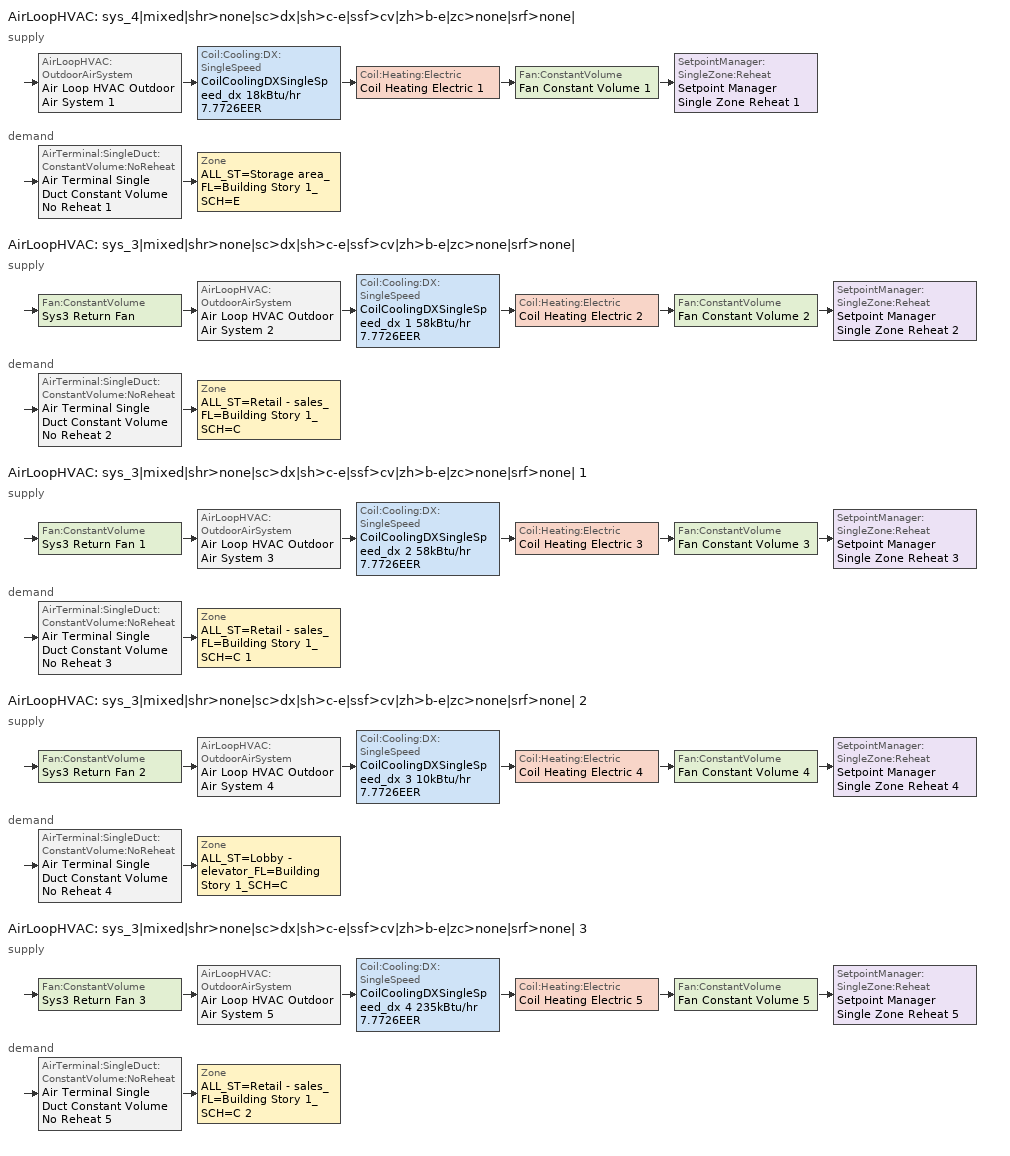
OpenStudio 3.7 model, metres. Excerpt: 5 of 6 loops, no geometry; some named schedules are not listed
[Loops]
AirLoopHVAC 'sys_4|mixed|shr>none|sc>dx|sh>c-e|ssf>cv|zh>b-e|zc>none|srf>none|'
 supply: AirLoopHVAC:OutdoorAirSystem 'Air Loop HVAC Outdoor Air System 1' > Coil:Cooling:DX:SingleSpeed 'CoilCoolingDXSingleSpeed_dx 18kBtu/hr 7.7726EER' > Coil:Heating:Electric 'Coil Heating Electric 1' > Fan:ConstantVolume 'Fan Constant Volume 1' > SetpointManager:SingleZone:Reheat 'Setpoint Manager Single Zone Reheat 1'
 demand: AirTerminal:SingleDuct:ConstantVolume:NoReheat 'Air Terminal Single Duct Constant Volume No Reheat 1' > Zone 'ALL_ST=Storage area_FL=Building Story 1_SCH=E'
AirLoopHVAC 'sys_3|mixed|shr>none|sc>dx|sh>c-e|ssf>cv|zh>b-e|zc>none|srf>none|'
 supply: Fan:ConstantVolume 'Sys3 Return Fan' > AirLoopHVAC:OutdoorAirSystem 'Air Loop HVAC Outdoor Air System 2' > Coil:Cooling:DX:SingleSpeed 'CoilCoolingDXSingleSpeed_dx 1 58kBtu/hr 7.7726EER' > Coil:Heating:Electric 'Coil Heating Electric 2' > Fan:ConstantVolume 'Fan Constant Volume 2' > SetpointManager:SingleZone:Reheat 'Setpoint Manager Single Zone Reheat 2'
 demand: AirTerminal:SingleDuct:ConstantVolume:NoReheat 'Air Terminal Single Duct Constant Volume No Reheat 2' > Zone 'ALL_ST=Retail - sales_FL=Building Story 1_SCH=C'
AirLoopHVAC 'sys_3|mixed|shr>none|sc>dx|sh>c-e|ssf>cv|zh>b-e|zc>none|srf>none| 1'
 supply: Fan:ConstantVolume 'Sys3 Return Fan 1' > AirLoopHVAC:OutdoorAirSystem 'Air Loop HVAC Outdoor Air System 3' > Coil:Cooling:DX:SingleSpeed 'CoilCoolingDXSingleSpeed_dx 2 58kBtu/hr 7.7726EER' > Coil:Heating:Electric 'Coil Heating Electric 3' > Fan:ConstantVolume 'Fan Constant Volume 3' > SetpointManager:SingleZone:Reheat 'Setpoint Manager Single Zone Reheat 3'
 demand: AirTerminal:SingleDuct:ConstantVolume:NoReheat 'Air Terminal Single Duct Constant Volume No Reheat 3' > Zone 'ALL_ST=Retail - sales_FL=Building Story 1_SCH=C 1'
AirLoopHVAC 'sys_3|mixed|shr>none|sc>dx|sh>c-e|ssf>cv|zh>b-e|zc>none|srf>none| 2'
 supply: Fan:ConstantVolume 'Sys3 Return Fan 2' > AirLoopHVAC:OutdoorAirSystem 'Air Loop HVAC Outdoor Air System 4' > Coil:Cooling:DX:SingleSpeed 'CoilCoolingDXSingleSpeed_dx 3 10kBtu/hr 7.7726EER' > Coil:Heating:Electric 'Coil Heating Electric 4' > Fan:ConstantVolume 'Fan Constant Volume 4' > SetpointManager:SingleZone:Reheat 'Setpoint Manager Single Zone Reheat 4'
 demand: AirTerminal:SingleDuct:ConstantVolume:NoReheat 'Air Terminal Single Duct Constant Volume No Reheat 4' > Zone 'ALL_ST=Lobby - elevator_FL=Building Story 1_SCH=C'
AirLoopHVAC 'sys_3|mixed|shr>none|sc>dx|sh>c-e|ssf>cv|zh>b-e|zc>none|srf>none| 3'
 supply: Fan:ConstantVolume 'Sys3 Return Fan 3' > AirLoopHVAC:OutdoorAirSystem 'Air Loop HVAC Outdoor Air System 5' > Coil:Cooling:DX:SingleSpeed 'CoilCoolingDXSingleSpeed_dx 4 235kBtu/hr 7.7726EER' > Coil:Heating:Electric 'Coil Heating Electric 5' > Fan:ConstantVolume 'Fan Constant Volume 5' > SetpointManager:SingleZone:Reheat 'Setpoint Manager Single Zone Reheat 5'
 demand: AirTerminal:SingleDuct:ConstantVolume:NoReheat 'Air Terminal Single Duct Constant Volume No Reheat 5' > Zone 'ALL_ST=Retail - sales_FL=Building Story 1_SCH=C 2'
[Sizing:Zone] Zone Cooling Design Supply Air Temperature Input Method=TemperatureDifference; Zone Cooling Design Supply Air Temperature {C}=14; Zone Cooling Design Supply Air Temperature Difference {deltaC}=11; Zone Heating Design Supply Air Temperature Input Method=TemperatureDifference; Zone Heating Design Supply Air Temperature {C}=40; Zone Heating Design Supply Air Temperature Difference {deltaC}=21; Zone Cooling Design Supply Air Humidity Ratio {kg-H2O/kg-air}=0.0085; Zone Heating Design Supply Air Humidity Ratio {kg-H2O/kg-air}=0.008; Zone Heating Sizing Factor=1.3; Zone Cooling Sizing Factor=1.1; Cooling Design Air Flow Method=DesignDay; Heating Design Air Flow Method=DesignDay; Account for Dedicated Outdoor Air System=No; Dedicated Outdoor Air System Control Strategy=NeutralSupplyAir; Dedicated Outdoor Air Low Setpoint Temperature for Design {C}=autosize; Dedicated Outdoor Air High Setpoint Temperature for Design {C}=autosize; Zone Load Sizing Method=Sensible Load Only No Latent Load; Zone Latent Cooling Design Supply Air Humidity Ratio Input Method=HumidityRatioDifference; Zone Cooling Design Supply Air Humidity Ratio Difference {kgWater/kgDryAir}=0.005; Zone Latent Heating Design Supply Air Humidity Ratio Input Method=HumidityRatioDifference; Zone Humidification Design Supply Air Humidity Ratio Difference {kgWater/kgDryAir}=0.005
ALL_ST=Retail - sales_FL=Building Story 1_SCH=C; ALL_ST=Retail - sales_FL=Building Story 1_SCH=C 1; ALL_ST=Storage area_FL=Building Story 1_SCH=E; ALL_ST=Lobby - elevator_FL=Building Story 1_SCH=C; ALL_ST=Retail - sales_FL=Building Story 1_SCH=C 2
[Zone equipment]
ALL_ST=Retail - sales_FL=Building Story 1_SCH=C: Air Terminal Single Duct Constant Volume No Reheat 2, Zone HVAC Baseboard Convective Electric 2
ALL_ST=Retail - sales_FL=Building Story 1_SCH=C 1: Air Terminal Single Duct Constant Volume No Reheat 3, Zone HVAC Baseboard Convective Electric 3
ALL_ST=Storage area_FL=Building Story 1_SCH=E: Air Terminal Single Duct Constant Volume No Reheat 1, Zone HVAC Baseboard Convective Electric 1, Sys_4_zone_exhaust_fan
ALL_ST=Lobby - elevator_FL=Building Story 1_SCH=C: Air Terminal Single Duct Constant Volume No Reheat 4, Zone HVAC Baseboard Convective Electric 4
ALL_ST=Retail - sales_FL=Building Story 1_SCH=C 2: Air Terminal Single Duct Constant Volume No Reheat 5, Zone HVAC Baseboard Convective Electric 5
[AirLoopHVAC] Design Supply Air Flow Rate {m3/s}=autosize; Design Return Air Flow Fraction of Supply Air Flow=1
Name | Availability Schedule
sys_4|mixed|shr>none|sc>dx|sh>c-e|ssf>cv|zh>b-e|zc>none|srf>none| | sys_4|mixed|shr>none|sc>dx|sh>c-e|ssf>cv|zh>b-e|zc>none|srf>none| Occ Sch
sys_3|mixed|shr>none|sc>dx|sh>c-e|ssf>cv|zh>b-e|zc>none|srf>none| | sys_3|mixed|shr>none|sc>dx|sh>c-e|ssf>cv|zh>b-e|zc>none|srf>none| Occ Sch
sys_3|mixed|shr>none|sc>dx|sh>c-e|ssf>cv|zh>b-e|zc>none|srf>none| 1 | sys_3|mixed|shr>none|sc>dx|sh>c-e|ssf>cv|zh>b-e|zc>none|srf>none| 1 Occ Sch
sys_3|mixed|shr>none|sc>dx|sh>c-e|ssf>cv|zh>b-e|zc>none|srf>none| 2 | sys_3|mixed|shr>none|sc>dx|sh>c-e|ssf>cv|zh>b-e|zc>none|srf>none| 2 Occ Sch
sys_3|mixed|shr>none|sc>dx|sh>c-e|ssf>cv|zh>b-e|zc>none|srf>none| 3 | sys_3|mixed|shr>none|sc>dx|sh>c-e|ssf>cv|zh>b-e|zc>none|srf>none| 3 Occ Sch
[Sizing:System] Design Outdoor Air Flow Rate {m3/s}=Autosize; Central Heating Maximum System Air Flow Ratio=1; Preheat Design Temperature {C}=7; Preheat Design Humidity Ratio {kg-H2O/kg-Air}=0.008; Precool Design Temperature {C}=13; Precool Design Humidity Ratio {kg-H2O/kg-Air}=0.008; Central Cooling Design Supply Air Temperature {C}=13; Central Heating Design Supply Air Temperature {C}=43; Sizing Option=NonCoincident; 100% Outdoor Air in Cooling=No; 100% Outdoor Air in Heating=No; Central Cooling Design Supply Air Humidity Ratio {kg-H2O/kg-Air}=0.0085; Central Heating Design Supply Air Humidity Ratio {kg-H2O/kg-Air}=0.008; Cooling Design Air Flow Method=DesignDay; Cooling Design Air Flow Rate {m3/s}=0; Heating Design Air Flow Method=DesignDay; Heating Design Air Flow Rate {m3/s}=0; System Outdoor Air Method=ZoneSum; Zone Maximum Outdoor Air Fraction=1; Cooling Supply Air Flow Rate Per Floor Area {m3/s-m2}=0.00996765; Cooling Fraction of Autosized Cooling Supply Air Flow Rate=1; Cooling Supply Air Flow Rate Per Unit Cooling Capacity {m3/s-W}=3.94755e-05; Heating Supply Air Flow Rate Per Floor Area {m3/s-m2}=0.00996765; Heating Fraction of Autosized Heating Supply Air Flow Rate=1; Heating Fraction of Autosized Cooling Supply Air Flow Rate=1; Heating Supply Air Flow Rate Per Unit Heating Capacity {m3/s-W}=3.15882e-05; Cooling Design Capacity Method=CoolingDesignCapacity; Cooling Design Capacity {W}=autosize; Cooling Design Capacity Per Floor Area {W/m2}=234.7; Fraction of Autosized Cooling Design Capacity=1; Heating Design Capacity Method=HeatingDesignCapacity; Heating Design Capacity {W}=autosize; Heating Design Capacity Per Floor Area {W/m2}=157; Fraction of Autosized Heating Design Capacity=1; Central Cooling Capacity Control Method=OnOff; Occupant Diversity=autosize
Name | Type of Load to Size On
sys_4|mixed|shr>none|sc>dx|sh>c-e|ssf>cv|zh>b-e|zc>none|srf>none| | VentilationRequirement
sys_3|mixed|shr>none|sc>dx|sh>c-e|ssf>cv|zh>b-e|zc>none|srf>none|; sys_3|mixed|shr>none|sc>dx|sh>c-e|ssf>cv|zh>b-e|zc>none|srf>none| 1; sys_3|mixed|shr>none|sc>dx|sh>c-e|ssf>cv|zh>b-e|zc>none|srf>none| 2; sys_3|mixed|shr>none|sc>dx|sh>c-e|ssf>cv|zh>b-e|zc>none|srf>none| 3 | Sensible
[Fan:ConstantVolume] Availability Schedule=Always On Discrete; Maximum Flow Rate {m3/s}=AutoSize
Name | Fan Total Efficiency | Pressure Rise {Pa} | Motor Efficiency
Fan Constant Volume 1; Fan Constant Volume 2; Fan Constant Volume 3; Fan Constant Volume 4; Fan Constant Volume 5 | 0.39975 | 640 | 0.615
Sys3 Return Fan; Sys3 Return Fan 1; Sys3 Return Fan 2; Sys3 Return Fan 3 | 0.25 | 150 | 0.385
[Coil:Heating:Electric] Availability Schedule=Always On Discrete
Coil Heating Electric 1; Coil Heating Electric 2; Coil Heating Electric 3; Coil Heating Electric 4; Coil Heating Electric 5
[Coil:Cooling:DX:SingleSpeed] Availability Schedule=Always On Discrete; Rated Total Cooling Capacity {W}=autosize; Rated Sensible Heat Ratio=autosize; Rated COP {W/W}=2.72491; Rated Air Flow Rate {m3/s}=autosize; Rated Evaporator Fan Power Per Volume Flow Rate 2017 {W/(m3/s)}=773.3; Rated Evaporator Fan Power Per Volume Flow Rate 2023 {W/(m3/s)}=934.4; Total Cooling Capacity Function of Temperature Curve=DXCOOL-NECB2011-REF-CAPFT; Total Cooling Capacity Function of Flow Fraction Curve=DXCOOL-NECB2011-REF-CAPFFLOW; Energy Input Ratio Function of Temperature Curve=DXCOOL-NECB2011-REF-COOLEIRFT; Energy Input Ratio Function of Flow Fraction Curve=DXCOOL-NECB2011-REF-COOLEIRFFLOW; Part Load Fraction Correlation Curve=DXCOOL-NECB2011-REF-COOLPLFFPLR; Minimum Outdoor Dry-Bulb Temperature for Compressor Operation {C}=-25; Nominal Time for Condensate Removal to Begin {s}=0; Ratio of Initial Moisture Evaporation Rate and Steady State Latent Capacity=0; Maximum Cycling Rate {cycles/hr}=0; Latent Capacity Time Constant {s}=0; Condenser Type=AirCooled; Evaporative Condenser Effectiveness=0.9; Evaporative Condenser Air Flow Rate {m3/s}=autosize; Evaporative Condenser Pump Rated Power Consumption {W}=autosize; Crankcase Heater Capacity {W}=0; Maximum Outdoor Dry-Bulb Temperature for Crankcase Heater Operation {C}=10; Basin Heater Capacity {W/K}=0; Basin Heater Setpoint Temperature {C}=2
CoilCoolingDXSingleSpeed_dx 18kBtu/hr 7.7726EER; CoilCoolingDXSingleSpeed_dx 1 58kBtu/hr 7.7726EER; CoilCoolingDXSingleSpeed_dx 2 58kBtu/hr 7.7726EER; CoilCoolingDXSingleSpeed_dx 3 10kBtu/hr 7.7726EER; CoilCoolingDXSingleSpeed_dx 4 235kBtu/hr 7.7726EER
[Controller:OutdoorAir] Minimum Outdoor Air Flow Rate {m3/s}=autosize; Maximum Outdoor Air Flow Rate {m3/s}=Autosize; Economizer Control Action Type=ModulateFlow; Lockout Type=NoLockout; Minimum Limit Type=FixedMinimum; High Humidity Control=No; Heat Recovery Bypass Control Type=BypassWhenWithinEconomizerLimits; Economizer Operation Staging=InterlockedWithMechanicalCooling
Name | Economizer Control Type | Economizer Maximum Limit Dry-Bulb Temperature {C} | Economizer Maximum Limit Enthalpy {J/kg} | Economizer Minimum Limit Dry-Bulb Temperature {C} | Minimum Outdoor Air Schedule | Controller Mechanical Ventilation
Controller Outdoor Air 1 | NoEconomizer | 28 | 64000 | -100 | sys_4|mixed|shr>none|sc>dx|sh>c-e|ssf>cv|zh>b-e|zc>none|srf>none| Occ Sch | Controller Mechanical Ventilation 1
Controller Outdoor Air 2 | NoEconomizer | 28 | 64000 | -100 | sys_3|mixed|shr>none|sc>dx|sh>c-e|ssf>cv|zh>b-e|zc>none|srf>none| Occ Sch | Controller Mechanical Ventilation 2
Controller Outdoor Air 3 | NoEconomizer | 28 | 64000 | -100 | sys_3|mixed|shr>none|sc>dx|sh>c-e|ssf>cv|zh>b-e|zc>none|srf>none| 1 Occ Sch | Controller Mechanical Ventilation 3
Controller Outdoor Air 4 | NoEconomizer | 28 | 64000 | -100 | sys_3|mixed|shr>none|sc>dx|sh>c-e|ssf>cv|zh>b-e|zc>none|srf>none| 2 Occ Sch | Controller Mechanical Ventilation 4
Controller Outdoor Air 5 | DifferentialEnthalpy |  |  |  | sys_3|mixed|shr>none|sc>dx|sh>c-e|ssf>cv|zh>b-e|zc>none|srf>none| 3 Occ Sch | Controller Mechanical Ventilation 5
[Controller:MechanicalVentilation] Availability Schedule=Always On Discrete; System Outdoor Air Method=ZoneSum
Controller Mechanical Ventilation 1; Controller Mechanical Ventilation 2; Controller Mechanical Ventilation 3; Controller Mechanical Ventilation 4; Controller Mechanical Ventilation 5
[AirLoopHVAC:OutdoorAirSystem]
Name | Controller
Air Loop HVAC Outdoor Air System 1 | Controller Outdoor Air 1
Air Loop HVAC Outdoor Air System 2 | Controller Outdoor Air 2
Air Loop HVAC Outdoor Air System 3 | Controller Outdoor Air 3
Air Loop HVAC Outdoor Air System 4 | Controller Outdoor Air 4
Air Loop HVAC Outdoor Air System 5 | Controller Outdoor Air 5
[SetpointManager:SingleZone:Reheat] Minimum Supply Air Temperature {C}=13; Maximum Supply Air Temperature {C}=43
Name | Control Zone | Setpoint Node or NodeList
Setpoint Manager Single Zone Reheat 1 | ALL_ST=Storage area_FL=Building Story 1_SCH=E | sys_4|mixed|shr>none|sc>dx|sh>c-e|ssf>cv|zh>b-e|zc>none|srf>none| Supply Outlet Node
Setpoint Manager Single Zone Reheat 2 | ALL_ST=Retail - sales_FL=Building Story 1_SCH=C | sys_3|mixed|shr>none|sc>dx|sh>c-e|ssf>cv|zh>b-e|zc>none|srf>none| Supply Outlet Node
Setpoint Manager Single Zone Reheat 3 | ALL_ST=Retail - sales_FL=Building Story 1_SCH=C 1 | sys_3|mixed|shr>none|sc>dx|sh>c-e|ssf>cv|zh>b-e|zc>none|srf>none| 1 Supply Outlet Node
Setpoint Manager Single Zone Reheat 4 | ALL_ST=Lobby - elevator_FL=Building Story 1_SCH=C | sys_3|mixed|shr>none|sc>dx|sh>c-e|ssf>cv|zh>b-e|zc>none|srf>none| 2 Supply Outlet Node
Setpoint Manager Single Zone Reheat 5 | ALL_ST=Retail - sales_FL=Building Story 1_SCH=C 2 | sys_3|mixed|shr>none|sc>dx|sh>c-e|ssf>cv|zh>b-e|zc>none|srf>none| 3 Supply Outlet Node
[AirTerminal:SingleDuct:ConstantVolume:NoReheat] Availability Schedule=Always On Discrete; Maximum Air Flow Rate {m3/s}=AutoSize
Air Terminal Single Duct Constant Volume No Reheat 1; Air Terminal Single Duct Constant Volume No Reheat 2; Air Terminal Single Duct Constant Volume No Reheat 3; Air Terminal Single Duct Constant Volume No Reheat 4; Air Terminal Single Duct Constant Volume No Reheat 5
[ZoneHVAC:Baseboard:Convective:Electric] Availability Schedule=Always On Discrete; Nominal Capacity {W}=autosize; Efficiency=1
Zone HVAC Baseboard Convective Electric 1; Zone HVAC Baseboard Convective Electric 2; Zone HVAC Baseboard Convective Electric 3; Zone HVAC Baseboard Convective Electric 4; Zone HVAC Baseboard Convective Electric 5
[Fan:ZoneExhaust]
Sys_4_zone_exhaust_fan: Fan Total Efficiency=0.25; Pressure Rise {Pa}=125; Maximum Flow Rate {m3/s}=0.289476; System Availability Manager Coupling Mode=Coupled
[Schedule:Ruleset]
Name | Default Day Schedule | Summer Design Day Schedule | Winter Design Day Schedule
sys_3|mixed|shr>none|sc>dx|sh>c-e|ssf>cv|zh>b-e|zc>none|srf>none| Occ Sch | sys_3|mixed|shr>none|sc>dx|sh>c-e|ssf>cv|zh>b-e|zc>none|srf>none| Occ Sch Default | sys_3|mixed|shr>none|sc>dx|sh>c-e|ssf>cv|zh>b-e|zc>none|srf>none| Occ Sch Summer Design Day | sys_3|mixed|shr>none|sc>dx|sh>c-e|ssf>cv|zh>b-e|zc>none|srf>none| Occ Sch Winter Design Day
sys_3|mixed|shr>none|sc>dx|sh>c-e|ssf>cv|zh>b-e|zc>none|srf>none| 1 Occ Sch | sys_3|mixed|shr>none|sc>dx|sh>c-e|ssf>cv|zh>b-e|zc>none|srf>none| 1 Occ Sch Default | sys_3|mixed|shr>none|sc>dx|sh>c-e|ssf>cv|zh>b-e|zc>none|srf>none| 1 Occ Sch Summer Design Day | sys_3|mixed|shr>none|sc>dx|sh>c-e|ssf>cv|zh>b-e|zc>none|srf>none| 1 Occ Sch Winter Design Day
sys_3|mixed|shr>none|sc>dx|sh>c-e|ssf>cv|zh>b-e|zc>none|srf>none| 2 Occ Sch | sys_3|mixed|shr>none|sc>dx|sh>c-e|ssf>cv|zh>b-e|zc>none|srf>none| 2 Occ Sch Default | sys_3|mixed|shr>none|sc>dx|sh>c-e|ssf>cv|zh>b-e|zc>none|srf>none| 2 Occ Sch Summer Design Day | sys_3|mixed|shr>none|sc>dx|sh>c-e|ssf>cv|zh>b-e|zc>none|srf>none| 2 Occ Sch Winter Design Day
sys_3|mixed|shr>none|sc>dx|sh>c-e|ssf>cv|zh>b-e|zc>none|srf>none| 3 Occ Sch | sys_3|mixed|shr>none|sc>dx|sh>c-e|ssf>cv|zh>b-e|zc>none|srf>none| 3 Occ Sch Default | sys_3|mixed|shr>none|sc>dx|sh>c-e|ssf>cv|zh>b-e|zc>none|srf>none| 3 Occ Sch Summer Design Day | sys_3|mixed|shr>none|sc>dx|sh>c-e|ssf>cv|zh>b-e|zc>none|srf>none| 3 Occ Sch Winter Design Day
sys_4|mixed|shr>none|sc>dx|sh>c-e|ssf>cv|zh>b-e|zc>none|srf>none| Occ Sch | sys_4|mixed|shr>none|sc>dx|sh>c-e|ssf>cv|zh>b-e|zc>none|srf>none| Occ Sch Default | sys_4|mixed|shr>none|sc>dx|sh>c-e|ssf>cv|zh>b-e|zc>none|srf>none| Occ Sch Summer Design Day | sys_4|mixed|shr>none|sc>dx|sh>c-e|ssf>cv|zh>b-e|zc>none|srf>none| Occ Sch Winter Design Day
[Schedule:Day]
sys_3|mixed|shr>none|sc>dx|sh>c-e|ssf>cv|zh>b-e|zc>none|srf>none| Occ Sch Default; sys_3|mixed|shr>none|sc>dx|sh>c-e|ssf>cv|zh>b-e|zc>none|srf>none| 1 Occ Sch Default; sys_3|mixed|shr>none|sc>dx|sh>c-e|ssf>cv|zh>b-e|zc>none|srf>none| 2 Occ Sch Default; sys_3|mixed|shr>none|sc>dx|sh>c-e|ssf>cv|zh>b-e|zc>none|srf>none| 3 Occ Sch Default: 9, 0, 0, 21, 0, 1, 24, 0, 0
sys_3|mixed|shr>none|sc>dx|sh>c-e|ssf>cv|zh>b-e|zc>none|srf>none| Occ Sch Winter Design Day; sys_3|mixed|shr>none|sc>dx|sh>c-e|ssf>cv|zh>b-e|zc>none|srf>none| Occ Sch Summer Design Day; sys_3|mixed|shr>none|sc>dx|sh>c-e|ssf>cv|zh>b-e|zc>none|srf>none| 1 Occ Sch Winter Design Day; sys_3|mixed|shr>none|sc>dx|sh>c-e|ssf>cv|zh>b-e|zc>none|srf>none| 1 Occ Sch Summer Design Day; sys_3|mixed|shr>none|sc>dx|sh>c-e|ssf>cv|zh>b-e|zc>none|srf>none| 2 Occ Sch Winter Design Day; sys_3|mixed|shr>none|sc>dx|sh>c-e|ssf>cv|zh>b-e|zc>none|srf>none| 2 Occ Sch Summer Design Day; sys_3|mixed|shr>none|sc>dx|sh>c-e|ssf>cv|zh>b-e|zc>none|srf>none| 3 Occ Sch Winter Design Day; sys_3|mixed|shr>none|sc>dx|sh>c-e|ssf>cv|zh>b-e|zc>none|srf>none| 3 Occ Sch Summer Design Day; sys_4|mixed|shr>none|sc>dx|sh>c-e|ssf>cv|zh>b-e|zc>none|srf>none| Occ Sch Winter Design Day; sys_4|mixed|shr>none|sc>dx|sh>c-e|ssf>cv|zh>b-e|zc>none|srf>none| Occ Sch Summer Design Day: 24, 0, 1
sys_4|mixed|shr>none|sc>dx|sh>c-e|ssf>cv|zh>b-e|zc>none|srf>none| Occ Sch Default: 8, 0, 0, 19, 0, 1, 24, 0, 0
[Schedule:Rule] Date Specification Type=DateRange; Start Month=1; End Month=12
Name | Schedule Ruleset | Rule Order | Day Schedule | Apply Saturday | Start Day | End Day | Apply Sunday
Schedule Rule 38 | sys_3|mixed|shr>none|sc>dx|sh>c-e|ssf>cv|zh>b-e|zc>none|srf>none| Occ Sch | 1 | Schedule Day 5 | Yes | 7 | 30
Schedule Rule 39 | sys_3|mixed|shr>none|sc>dx|sh>c-e|ssf>cv|zh>b-e|zc>none|srf>none| Occ Sch | 0 | Schedule Day 6 |  | 1 | 31 | Yes
Schedule Rule 40 | sys_3|mixed|shr>none|sc>dx|sh>c-e|ssf>cv|zh>b-e|zc>none|srf>none| 1 Occ Sch | 1 | Schedule Day 7 | Yes | 7 | 30
Schedule Rule 41 | sys_3|mixed|shr>none|sc>dx|sh>c-e|ssf>cv|zh>b-e|zc>none|srf>none| 1 Occ Sch | 0 | Schedule Day 8 |  | 1 | 31 | Yes
Schedule Rule 42 | sys_3|mixed|shr>none|sc>dx|sh>c-e|ssf>cv|zh>b-e|zc>none|srf>none| 2 Occ Sch | 1 | Schedule Day 9 | Yes | 7 | 30
Schedule Rule 43 | sys_3|mixed|shr>none|sc>dx|sh>c-e|ssf>cv|zh>b-e|zc>none|srf>none| 2 Occ Sch | 0 | Schedule Day 10 |  | 1 | 31 | Yes
Schedule Rule 44 | sys_3|mixed|shr>none|sc>dx|sh>c-e|ssf>cv|zh>b-e|zc>none|srf>none| 3 Occ Sch | 1 | Schedule Day 11 | Yes | 7 | 30
Schedule Rule 46 | sys_4|mixed|shr>none|sc>dx|sh>c-e|ssf>cv|zh>b-e|zc>none|srf>none| Occ Sch | 1 | Schedule Day 13 | Yes | 7 | 30
Schedule Rule 47 | sys_4|mixed|shr>none|sc>dx|sh>c-e|ssf>cv|zh>b-e|zc>none|srf>none| Occ Sch | 0 | Schedule Day 14 |  | 1 | 31 | Yes
[Schedule:Constant]
Always On Discrete: Value=1
[Curve:Biquadratic] Minimum Value of x=13; Maximum Value of x=24; Minimum Value of y=24; Maximum Value of y=46
Name | Coefficient1 Constant | Coefficient2 x | Coefficient3 x**2 | Coefficient4 y | Coefficient5 y**2 | Coefficient6 x*y
DXCOOL-NECB2011-REF-CAPFT | 0.867905 | 0.0142459 | 0.00055436 | -0.0075575 | 3.3e-05 | -0.0001918
DXCOOL-NECB2011-REF-COOLEIRFT | 0.114171 | 0.0281822 | -0.0004199 | 0.0214108 | 0.000161028 | -0.000679104
[Curve:Quadratic] Minimum Value of x=0.5; Maximum Value of x=1.5
Name | Coefficient1 Constant | Coefficient2 x | Coefficient3 x**2
DXCOOL-NECB2011-REF-CAPFFLOW | 0.8 | 0.2 | 0
DXCOOL-NECB2011-REF-COOLEIRFFLOW | 1.1552 | -0.1808 | 0.0256
[Curve:Cubic]
DXCOOL-NECB2011-REF-COOLPLFFPLR: Coefficient1 Constant=0.0277; Coefficient2 x=4.9151; Coefficient3 x**2=-8.184; Coefficient4 x**3=4.2702; Minimum Value of x=0.7; Maximum Value of x=1
